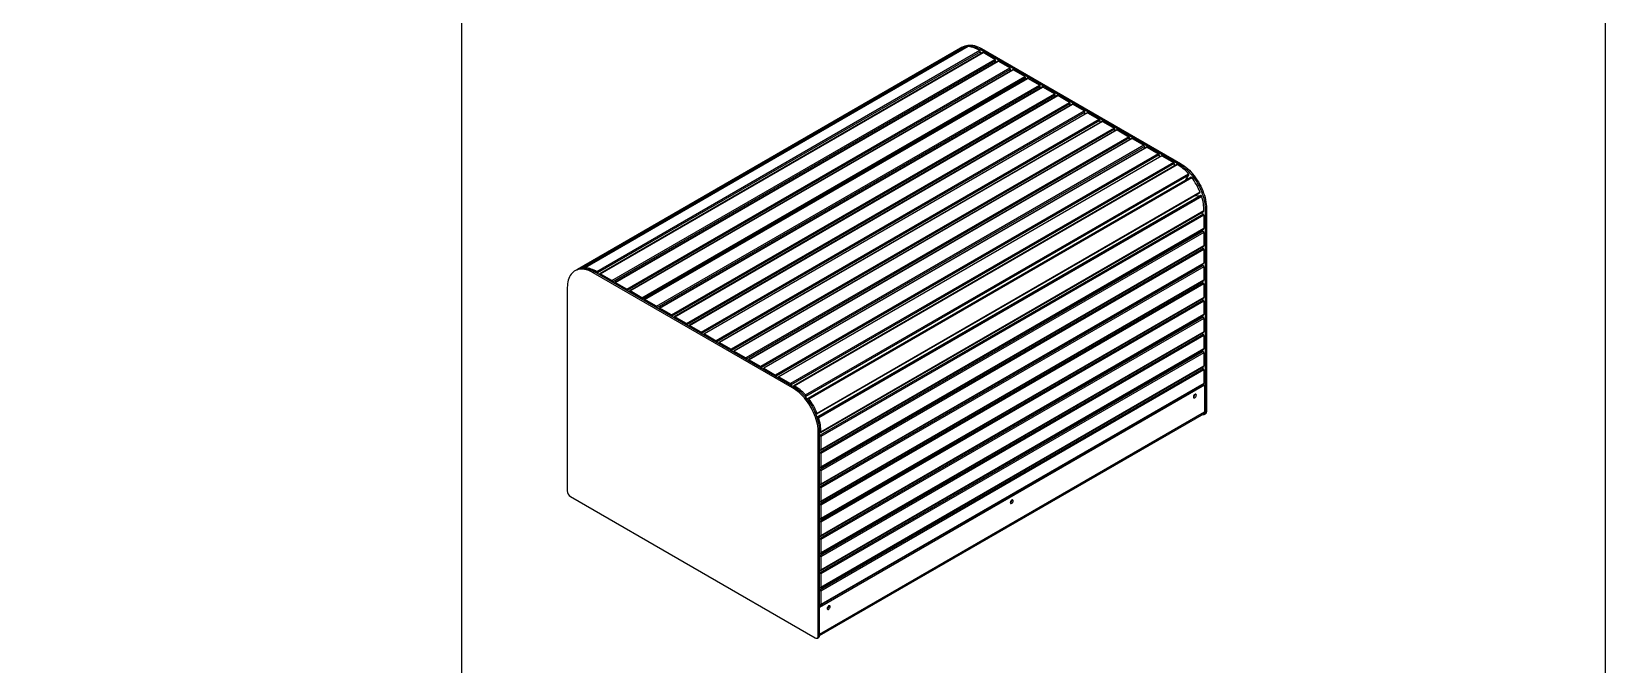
# Model space of a CAD drawing. Header units: millimetres. Extents: x 11004 to 16944, y 3085 to 7285.
# Drawn here: x 14880 to 16944, y 4953 to 5783 of the extents above; entities that cross this region are included whole.
import ezdxf

# ---------------------------------------------------------------- set-up
doc = ezdxf.new("R2010")
doc.units = ezdxf.units.MM
doc.header["$LTSCALE"] = 0.3
doc.layers.add('Nekreslit', color=6, linetype='Continuous', plot=False)

msp = doc.modelspace()

# ---------------------------------------------------------------- linework, layer by layer
for p, q in [((16098.4, 5761.2), (15596.1, 5471.2)), ((16104.4, 5763.2), (15602.1, 5473.2)), ((16105.6, 5762.2), (15603.8, 5472.5)), ((16108.4, 5763.3), (15606.1, 5473.3)), ((16108.7, 5763.4), (15606.3, 5473.4)), ((16101.9, 5763.2), (16100.2, 5762.2)), ((16105.6, 5762.2), (16105.7, 5761.8)), ((16124.2, 5759.8), (16125.9, 5760.8)), ((16124.2, 5759.8), (16385.5, 5608.9)), ((16125.9, 5760.8), (16387.2, 5609.9)), ((16123.7, 5758.1), (15621.3, 5468.1)), ((16124.5, 5756.6), (15622.2, 5466.6)), ((16127.8, 5755.5), (15625.5, 5465.5)), ((15626.1, 5465.4), (16128.4, 5755.4)), ((15641.3, 5456.6), (16143.7, 5746.6)), ((15642.2, 5455.1), (16144.5, 5745.1)), ((16147.3, 5744.2), (15645, 5454.2)), ((15645.6, 5454.1), (16147.9, 5744.1)), ((16124.5, 5756.6), (16124.5, 5753.6)), ((16143.7, 5746.6), (16128.4, 5755.4)), ((16144.5, 5742.6), (16144.5, 5745.1)), ((16163.2, 5735.3), (16147.9, 5744.1)), ((15660.9, 5445.3), (16163.2, 5735.3)), ((15661.7, 5443.9), (16164, 5733.8)), ((16166.8, 5732.9), (15664.5, 5442.9)), ((15665.1, 5442.9), (16167.4, 5732.9)), ((15680.4, 5434.1), (16182.7, 5724)), ((15681.2, 5432.6), (16183.5, 5722.6)), ((16186.3, 5721.7), (15684, 5431.7)), ((15684.6, 5431.6), (16186.9, 5721.6)), ((16164, 5731.3), (16164, 5733.8)), ((16182.7, 5724), (16167.4, 5732.9)), ((16183.5, 5720), (16183.5, 5722.6)), ((16202.2, 5712.8), (16186.9, 5721.6)), ((15699.9, 5422.8), (16202.2, 5712.8)), ((15700.7, 5421.3), (16203.1, 5711.3)), ((16205.9, 5710.4), (15703.5, 5420.4)), ((15704.1, 5420.3), (16206.5, 5710.3)), ((15719.4, 5411.5), (16221.7, 5701.5)), ((15720.2, 5410.1), (16222.6, 5700)), ((16225.4, 5699.1), (15723, 5409.1)), ((15723.6, 5409.1), (16226, 5699.1)), ((16203.1, 5708.8), (16203.1, 5711.3)), ((16221.7, 5701.5), (16206.5, 5710.3)), ((16222.6, 5697.5), (16222.6, 5700)), ((16241.2, 5690.2), (16226, 5699.1)), ((15738.9, 5400.3), (16241.2, 5690.2)), ((15739.8, 5398.8), (16242.1, 5688.8)), ((16244.9, 5687.9), (15742.6, 5397.9)), ((15743.2, 5397.8), (16245.5, 5687.8)), ((15758.4, 5389), (16260.8, 5679)), ((15759.3, 5387.5), (16261.6, 5677.5)), ((16242.1, 5686.2), (16242.1, 5688.8)), ((16260.8, 5679), (16245.5, 5687.8)), ((16261.6, 5675), (16261.6, 5677.5)), ((16264.4, 5676.6), (15762.1, 5386.6)), ((16265, 5676.5), (15762.7, 5386.5)), ((16280.3, 5667.7), (15777.9, 5377.7)), ((16281.1, 5666.2), (15778.8, 5376.3)), ((16283.9, 5665.3), (15781.6, 5375.3)), ((16284.5, 5665.3), (15782.2, 5375.3)), ((16299.8, 5656.4), (15797.5, 5366.5)), ((16265, 5676.5), (16280.3, 5667.7)), ((16281.1, 5666.2), (16281.1, 5663.7)), ((16284.5, 5665.3), (16299.8, 5656.4)), ((16300.6, 5655), (15798.3, 5365)), ((16303.4, 5654.1), (15801.1, 5364.1)), ((16304, 5654), (15801.7, 5364)), ((16319.3, 5645.2), (15817, 5355.2)), ((16320.2, 5643.7), (15817.8, 5353.7)), ((16323, 5642.8), (15820.6, 5352.8)), ((16323.6, 5642.7), (15821.2, 5352.7)), ((16300.6, 5655), (16300.6, 5652.4)), ((16304, 5654), (16319.3, 5645.2)), ((16320.2, 5643.7), (16320.2, 5641.2)), ((16323.6, 5642.7), (16338.8, 5633.9)), ((16338.8, 5633.9), (15836.5, 5343.9)), ((16339.7, 5632.4), (15837.3, 5342.5)), ((16342.5, 5631.5), (15840.1, 5341.5)), ((16343.1, 5631.5), (15840.7, 5341.5)), ((16358.3, 5622.6), (15856, 5332.7)), ((16359.2, 5621.2), (15856.9, 5331.2)), ((16362, 5620.3), (15859.7, 5330.3)), ((16362.6, 5620.2), (15860.3, 5330.2)), ((16339.7, 5632.4), (16339.7, 5629.9)), ((16343.1, 5631.5), (16358.3, 5622.6)), ((16359.2, 5621.2), (16359.2, 5618.6)), ((16362.6, 5620.2), (16377.9, 5611.4)), ((16377.9, 5611.4), (15875.5, 5321.4)), ((16378.7, 5609.9), (15876.4, 5319.9)), ((16382, 5608.7), (15879.7, 5318.7)), ((15880.2, 5318.6), (16382.6, 5608.6)), ((15895.3, 5306.6), (16397.6, 5596.6)), ((15895.7, 5305), (16398, 5595)), ((16378.7, 5609.9), (16378.7, 5606.8)), ((16385.5, 5608.9), (16387.2, 5609.9)), ((16393.4, 5587.7), (16398, 5595)), ((16400.8, 5592), (15898.5, 5302)), ((15899.5, 5301.5), (16401.8, 5591.5)), ((15910.2, 5281.8), (16412.5, 5571.7)), ((15910.3, 5282.9), (16412.6, 5572.9)), ((16413.6, 5567.9), (15911.3, 5277.9)), ((16414.8, 5566.8), (15912.5, 5276.8)), ((16405.4, 5567.7), (16413.6, 5567.9)), ((16416.9, 5543.7), (15914.6, 5253.7)), ((15915.1, 5257.3), (16417.5, 5547.3)), ((16417.7, 5547.8), (15915.4, 5257.8)), ((16417.7, 5542.3), (15915.4, 5252.3)), ((16414.1, 5545.3), (16416.9, 5543.7)), ((16417.7, 5542.3), (16417.7, 5524.6)), ((16419.4, 5550.1), (16421.1, 5551.1)), ((16419.4, 5550.1), (16419.4, 5283.6)), ((16421.1, 5551.1), (16421.1, 5284.6)), ((16416.9, 5521.2), (15914.6, 5231.2)), ((15915.2, 5234.1), (16417.5, 5524.1)), ((16417.7, 5524.6), (15915.4, 5234.6)), ((16417.7, 5519.7), (15915.4, 5229.7)), ((16414.7, 5522.5), (16416.9, 5521.2)), ((16417.7, 5519.7), (16417.7, 5502.1)), ((16416.9, 5498.7), (15914.6, 5208.7)), ((15915.2, 5211.5), (16417.5, 5501.5)), ((16417.7, 5502.1), (15915.4, 5212.1)), ((16417.7, 5497.2), (15915.4, 5207.2)), ((16414.7, 5499.9), (16416.9, 5498.7)), ((16417.7, 5497.2), (16417.7, 5479.5)), ((16416.9, 5476.1), (15914.6, 5186.1)), ((15915.2, 5189), (16417.5, 5479)), ((16417.7, 5479.5), (15915.4, 5189.6)), ((16417.7, 5474.6), (15915.4, 5184.7)), ((16414.7, 5477.4), (16416.9, 5476.1)), ((16417.7, 5474.6), (16417.7, 5457)), ((15594.4, 5470.2), (15592.7, 5469.2)), ((15618.4, 5467.9), (15616.7, 5466.9)), ((15878.1, 5316), (15616.7, 5466.9)), ((15879.8, 5317), (15618.4, 5467.9)), ((15622.2, 5466.6), (15622.2, 5465.7)), ((15625.2, 5464.9), (15625.2, 5463.9)), ((15641.3, 5456.6), (15626.1, 5465.4)), ((15642.2, 5454.1), (15642.2, 5455.1)), ((15644.7, 5453.7), (15644.7, 5452.7)), ((15660.9, 5445.3), (15645.6, 5454.1)), ((16416.9, 5453.6), (15914.6, 5163.6)), ((15915.2, 5166.5), (16417.5, 5456.5)), ((16417.7, 5457), (15915.4, 5167)), ((16417.7, 5452.1), (15915.4, 5162.1)), ((16414.7, 5454.8), (16416.9, 5453.6)), ((16417.7, 5452.1), (16417.7, 5434.5)), ((15582.8, 5447.3), (15582.8, 5180.8)), ((15582.8, 5430.6), (15582.8, 5180.8)), ((15661.7, 5442.9), (15661.7, 5443.9)), ((15664.2, 5442.4), (15664.2, 5441.4)), ((15680.4, 5434.1), (15665.1, 5442.9)), ((15681.2, 5431.6), (15681.2, 5432.6)), ((15683.8, 5431.1), (15683.8, 5430.1)), ((15699.9, 5422.8), (15684.6, 5431.6)), ((16416.9, 5431), (15914.6, 5141.1)), ((15915.2, 5143.9), (16417.5, 5433.9)), ((16417.7, 5434.5), (15915.4, 5144.5)), ((16417.7, 5429.6), (15915.4, 5139.6)), ((16414.7, 5432.3), (16416.9, 5431)), ((16417.7, 5429.6), (16417.7, 5411.9)), ((15700.7, 5420.3), (15700.7, 5421.3)), ((15703.3, 5419.9), (15703.3, 5418.9)), ((15719.4, 5411.5), (15704.1, 5420.3)), ((15720.2, 5409.1), (15720.2, 5410.1)), ((15738.9, 5400.3), (15723.6, 5409.1)), ((15915.2, 5121.4), (16417.5, 5411.4)), ((16417.7, 5411.9), (15915.4, 5121.9)), ((16414.7, 5409.8), (16416.9, 5408.5)), ((15722.8, 5408.6), (15722.8, 5407.6)), ((15739.8, 5397.8), (15739.8, 5398.8)), ((15742.3, 5397.3), (15742.3, 5396.3)), ((15758.4, 5389), (15743.2, 5397.8)), ((16416.9, 5408.5), (15914.6, 5118.5)), ((15915.2, 5098.9), (16417.5, 5388.9)), ((16417.7, 5407), (15915.4, 5117)), ((16417.7, 5389.4), (15915.4, 5099.4)), ((16417.7, 5407), (16417.7, 5389.4)), ((15759.3, 5386.5), (15759.3, 5387.5)), ((15761.8, 5385.1), (15761.8, 5386.1)), ((15762.7, 5386.5), (15777.9, 5377.7)), ((15778.8, 5376.3), (15778.8, 5375.3)), ((15781.3, 5373.8), (15781.3, 5374.8)), ((15782.2, 5375.3), (15797.5, 5366.5)), ((16416.9, 5386), (15914.6, 5096)), ((16417.7, 5384.5), (15915.4, 5094.5)), ((16414.7, 5387.2), (16416.9, 5386)), ((16417.7, 5384.5), (16417.7, 5366.9)), ((15798.3, 5365), (15798.3, 5364)), ((15800.9, 5362.5), (15800.9, 5363.5)), ((15801.7, 5364), (15817, 5355.2)), ((15817.8, 5353.7), (15817.8, 5352.7)), ((15820.4, 5351.3), (15820.4, 5352.3)), ((15821.2, 5352.7), (15836.5, 5343.9)), ((16416.9, 5363.4), (15914.6, 5073.4)), ((15915.2, 5076.3), (16417.5, 5366.3)), ((16417.7, 5366.9), (15915.4, 5076.9)), ((16417.7, 5362), (15915.4, 5072)), ((16414.7, 5364.7), (16416.9, 5363.4)), ((16417.7, 5362), (16417.7, 5344.3)), ((15837.3, 5342.5), (15837.3, 5341.5)), ((15839.9, 5340), (15839.9, 5341)), ((15840.7, 5341.5), (15856, 5332.7)), ((15856.9, 5331.2), (15856.9, 5330.2)), ((15859.4, 5328.7), (15859.4, 5329.7)), ((15860.3, 5330.2), (15875.5, 5321.4)), ((16416.9, 5340.9), (15914.6, 5050.9)), ((15915.2, 5053.8), (16417.5, 5343.8)), ((16417.7, 5344.3), (15915.4, 5054.3)), ((16417.7, 5339.4), (15915.4, 5049.4)), ((16414.7, 5342.2), (16416.9, 5340.9)), ((16417.7, 5339.4), (16417.7, 5321.8)), ((15876.4, 5319.9), (15876.4, 5318.9)), ((15879.8, 5317), (15878.1, 5316)), ((15879.4, 5318.1), (15879.4, 5317.2)), ((16416.9, 5320.3), (15913.7, 5029.9)), ((16418.6, 5319.3), (15913.7, 5027.9)), ((15915.2, 5031.3), (16417.5, 5321.2)), ((16417.7, 5321.8), (15915.4, 5031.8)), ((16395.2, 5308.4), (16395.7, 5308.1)), ((16395.7, 5308.1), (16396.5, 5308.6)), ((16396.5, 5308.6), (16396, 5308.9)), ((16396.1, 5308.9), (16396.2, 5308.8)), ((16397.4, 5309.5), (16397.3, 5309.6)), ((16397.4, 5309.5), (16397.3, 5309.6)), ((16397.4, 5309.5), (16397.5, 5309.7)), ((16401.8, 5312.2), (16401.8, 5311.6)), ((16402.7, 5312.1), (16402.7, 5312.7)), ((16405.9, 5306.1), (16405, 5306.6)), ((16411.3, 5317.7), (16411.8, 5317.4)), ((16411.8, 5317.4), (16412.6, 5317.9)), ((16412.6, 5317.9), (16412.1, 5318.2)), ((16418.6, 5319.3), (16416.9, 5320.3)), ((16418.6, 5319.3), (16418.6, 5284.1)), ((15895, 5304), (15895.7, 5305)), ((15897.5, 5301), (15897.9, 5301.2)), ((15898.3, 5301.8), (15897.7, 5300.8)), ((16380.5, 5299.9), (16380.5, 5299.3)), ((16383.2, 5301.2), (16383.4, 5301)), ((16383.3, 5301.5), (16383.8, 5301.2)), ((16384.6, 5302.3), (16384.6, 5301.7)), ((16386, 5303.1), (16386, 5302.5)), ((16386.5, 5302.8), (16386.5, 5303.4)), ((15908.7, 5281.6), (15910, 5281.7)), ((15908.8, 5281.7), (15908.7, 5281.6)), ((15910.1, 5277.9), (15911.3, 5277.9)), ((16418.6, 5284.1), (15913.7, 4992.6)), ((15913.7, 4991), (16417.6, 5281.9)), ((16418.2, 5280.9), (16419.9, 5281.9)), ((16419.4, 5283.6), (16421.1, 5284.6)), ((15913.7, 5258.2), (15912, 5257.2)), ((15912, 4990.7), (15912, 5257.2)), ((15913.7, 4991.7), (15913.7, 5258.2)), ((15914.5, 5257.3), (15913.7, 5257.8)), ((15913.7, 5254.2), (15914.6, 5253.7)), ((15915.4, 5252.3), (15915.4, 5234.6)), ((15914.6, 5234.1), (15913.7, 5234.6)), ((15913.7, 5231.7), (15914.6, 5231.2)), ((15915.4, 5229.7), (15915.4, 5212.1)), ((15914.6, 5211.6), (15913.7, 5212.1)), ((15913.7, 5209.1), (15914.6, 5208.7)), ((15915.4, 5207.2), (15915.4, 5189.6)), ((15914.6, 5189.1), (15913.7, 5189.5)), ((15913.7, 5186.6), (15914.6, 5186.1)), ((15915.4, 5184.7), (15915.4, 5167)), ((15587, 5173.4), (15907.8, 4988.2)), ((15914.6, 5166.5), (15913.7, 5167)), ((15913.7, 5164.1), (15914.6, 5163.6)), ((15915.4, 5162.1), (15915.4, 5144.5)), ((16145.9, 5164.5), (16145.9, 5163.9)), ((16146.4, 5164.2), (16146.4, 5164.8)), ((16155, 5169.7), (16155.5, 5169.4)), ((16155.5, 5169.4), (16156.4, 5169.9)), ((16155.9, 5170.3), (16156, 5170.2)), ((16156.4, 5169.9), (16155.9, 5170.2)), ((16156.6, 5170), (16156.3, 5170)), ((16157.2, 5170.8), (16157, 5170.9)), ((16157.2, 5170.8), (16157, 5170.9)), ((16157.2, 5170.8), (16157.3, 5171)), ((16161.7, 5173.6), (16161.7, 5173)), ((16162.5, 5173.5), (16162.5, 5174.1)), ((16165.7, 5167.5), (16164.9, 5168)), ((16171.2, 5179), (16171.7, 5178.8)), ((16171.7, 5178.8), (16172.5, 5179.2)), ((16172.5, 5179.2), (16172, 5179.5)), ((15914.6, 5144), (15913.7, 5144.5)), ((15913.7, 5141.5), (15914.6, 5141.1)), ((16133.7, 5157.1), (16134, 5157)), ((16133.8, 5157.5), (16134.3, 5157.2)), ((16135.2, 5158.3), (16135.2, 5157.7)), ((15914.6, 5121.5), (15913.7, 5121.9)), ((15915.4, 5139.6), (15915.4, 5121.9)), ((15913.7, 5119), (15914.6, 5118.5)), ((15914.6, 5098.9), (15913.7, 5099.4)), ((15915.4, 5117), (15915.4, 5099.4)), ((15913.7, 5096.5), (15914.6, 5096)), ((15915.4, 5094.5), (15915.4, 5076.9)), ((15914.6, 5076.4), (15913.7, 5076.9)), ((15913.7, 5073.9), (15914.6, 5073.4)), ((15915.4, 5072), (15915.4, 5054.3)), ((15914.6, 5053.8), (15913.7, 5054.3)), ((15913.7, 5051.4), (15914.6, 5050.9)), ((15915.4, 5049.4), (15915.4, 5031.8)), ((15931, 5040.4), (15931.5, 5040.1)), ((15931.5, 5040.1), (15932.4, 5040.6)), ((15932.4, 5040.6), (15931.9, 5040.9)), ((15914.6, 5031.3), (15913.7, 5031.8)), ((15913.7, 5031.8), (15915.4, 5030.8)), ((15915.4, 5030.8), (15916.3, 5031.3)), ((15915.8, 5031.6), (15915.9, 5031.5)), ((15916.3, 5031.3), (15915.8, 5031.6)), ((15917.2, 5032.2), (15917, 5032.3)), ((15917.2, 5032.2), (15917, 5032.3)), ((15917.2, 5032.2), (15917.2, 5032.4)), ((15921.6, 5034.9), (15921.6, 5034.4)), ((15922.4, 5034.9), (15922.4, 5035.4)), ((15925.6, 5028.9), (15924.7, 5029.4)), ((15910.8, 4987.9), (15912.5, 4988.9)), ((15913.7, 4991.7), (15912, 4990.7))]:
    msp.add_line(p, q)
at = {"flags": 128}
for points in [[(16099.3, 5761.7), (16099.3, 5761.7), (16101, 5762.6), (16102.7, 5763.4), (16104.6, 5763.9), (16106.5, 5764.3), (16108.5, 5764.4), (16110.6, 5764.4), (16112.8, 5764.1), (16115, 5763.6), (16117.2, 5763), (16119.5, 5762.1), (16121.8, 5761), (16124.2, 5759.8)], [(16101.9, 5763.2), (16102.7, 5763.6), (16104.4, 5764.4), (16106.3, 5764.9), (16108.2, 5765.3), (16110.2, 5765.4), (16112.3, 5765.3), (16114.5, 5765.1), (16116.7, 5764.6), (16118.9, 5763.9), (16121.2, 5763.1), (16123.5, 5762), (16125.9, 5760.8)], [(16108.4, 5763.3), (16108.5, 5763.4), (16108.7, 5763.4)], [(16385.5, 5608.9), (16387.8, 5607.5), (16390.1, 5605.9), (16392.4, 5604.1), (16394.7, 5602.2), (16396.9, 5600.1), (16399, 5597.9), (16401.1, 5595.5), (16403.1, 5593), (16405.1, 5590.5), (16406.9, 5587.8), (16408.7, 5585), (16410.3, 5582.2), (16411.8, 5579.3), (16413.2, 5576.3), (16414.5, 5573.4), (16415.6, 5570.4), (16416.6, 5567.4), (16417.5, 5564.4), (16418.2, 5561.4), (16418.7, 5558.5), (16419.1, 5555.7), (16419.4, 5552.9), (16419.4, 5550.1)], [(16387.2, 5609.9), (16389.5, 5608.5), (16391.8, 5606.9), (16394.1, 5605.1), (16396.4, 5603.2), (16398.6, 5601.1), (16400.7, 5598.9), (16402.8, 5596.5), (16404.8, 5594), (16406.8, 5591.4), (16408.6, 5588.8), (16410.4, 5586), (16412, 5583.1), (16413.5, 5580.2), (16414.9, 5577.3), (16416.2, 5574.3), (16417.3, 5571.3), (16418.3, 5568.4), (16419.2, 5565.4), (16419.9, 5562.4), (16420.4, 5559.5), (16420.8, 5556.6), (16421.1, 5553.8), (16421.1, 5551.1)], [(16393.7, 5588.2), (16393.8, 5588.1), (16393.9, 5588)], [(16401.8, 5591.5), (16401.7, 5591.7), (16401.5, 5591.8), (16401.4, 5591.9), (16401.2, 5592), (16401, 5592), (16400.9, 5592), (16400.8, 5592)], [(16405.6, 5567.8), (16405.6, 5567.8), (16405.6, 5567.7)], [(16412.5, 5571.7), (16412.5, 5571.8), (16412.6, 5571.9), (16412.7, 5572.1), (16412.7, 5572.2), (16412.7, 5572.4), (16412.7, 5572.7), (16412.6, 5572.9)], [(15616.7, 5466.9), (15614.4, 5468.1), (15612.1, 5469.2), (15609.8, 5470), (15607.6, 5470.7), (15605.4, 5471.2), (15603.2, 5471.4), (15601.1, 5471.5), (15599.1, 5471.3), (15597.2, 5471), (15595.3, 5470.4), (15593.6, 5469.7), (15591.9, 5468.8), (15590.4, 5467.6), (15589, 5466.3), (15587.7, 5464.8), (15586.6, 5463.1), (15585.6, 5461.3), (15584.8, 5459.3), (15584.1, 5457.1), (15583.5, 5454.8), (15583.1, 5452.4), (15582.9, 5449.9), (15582.8, 5447.3)], [(15618.4, 5467.9), (15616.1, 5469.1), (15613.8, 5470.2), (15611.5, 5471), (15609.3, 5471.7), (15607.1, 5472.2), (15604.9, 5472.4), (15602.8, 5472.5), (15600.8, 5472.3), (15598.9, 5472), (15597, 5471.4), (15595.3, 5470.7), (15594.4, 5470.2)], [(15605.9, 5472.3), (15605.9, 5472.5), (15605.8, 5472.7), (15605.8, 5472.9), (15605.9, 5473.1), (15606, 5473.2), (15606.1, 5473.3), (15606.2, 5473.4), (15606.3, 5473.4)], [(15912, 5257.2), (15911.9, 5259.9), (15911.7, 5262.7), (15911.3, 5265.6), (15910.8, 5268.5), (15910.1, 5271.5), (15909.2, 5274.4), (15908.2, 5277.4), (15907.1, 5280.4), (15905.8, 5283.4), (15904.4, 5286.3), (15902.9, 5289.2), (15901.2, 5292.1), (15899.5, 5294.8), (15897.7, 5297.5), (15895.7, 5300.1), (15893.7, 5302.6), (15891.6, 5304.9), (15889.4, 5307.2), (15887.2, 5309.3), (15885, 5311.2), (15882.7, 5313), (15880.4, 5314.6), (15878.1, 5316)], [(15913.7, 5258.2), (15913.6, 5260.9), (15913.4, 5263.7), (15913, 5266.6), (15912.5, 5269.5), (15911.8, 5272.4), (15910.9, 5275.4), (15909.9, 5278.4), (15908.8, 5281.4), (15907.5, 5284.4), (15906.1, 5287.3), (15904.6, 5290.2), (15902.9, 5293.1), (15901.2, 5295.8), (15899.4, 5298.5), (15897.4, 5301.1), (15895.4, 5303.6), (15893.3, 5305.9), (15891.1, 5308.2), (15888.9, 5310.2), (15886.7, 5312.2), (15884.4, 5313.9), (15882.1, 5315.6), (15879.8, 5317)], [(16396.7, 5308.7), (16396.5, 5308.6), (16396.5, 5308.6)], [(16397.4, 5309.5), (16397.4, 5309.5), (16397.4, 5309.5), (16397.4, 5309.5), (16397.4, 5309.5), (16397.4, 5309.5), (16397.4, 5309.5), (16397.4, 5309.5), (16397.4, 5309.5)], [(16397.5, 5309.1), (16397.8, 5309.5), (16398, 5310)], [(16407.8, 5306.2), (16407.7, 5306.8), (16407.5, 5307.3), (16407.1, 5307.5), (16406.6, 5307.6), (16406.1, 5307.5), (16405.6, 5307.2), (16405.1, 5306.7), (16404.6, 5306.1), (16404.2, 5305.4), (16404, 5304.7), (16403.9, 5304), (16404, 5303.5), (16404.2, 5303), (16404.6, 5302.7), (16405.1, 5302.7), (16405.6, 5302.8), (16406.1, 5303.1), (16406.6, 5303.6), (16407.1, 5304.2), (16407.5, 5304.9), (16407.7, 5305.6), (16407.8, 5306.2)], [(15899.5, 5301.5), (15899.4, 5301.7), (15899.2, 5301.8), (15899, 5302), (15898.9, 5302), (15898.7, 5302), (15898.5, 5302), (15898.4, 5302), (15898.3, 5301.8)], [(15910, 5281.7), (15910.1, 5281.7), (15910.2, 5281.8), (15910.3, 5281.9), (15910.4, 5282.1), (15910.4, 5282.2), (15910.4, 5282.5), (15910.3, 5282.7), (15910.3, 5282.9)], [(16419.4, 5283.6), (16419.4, 5282.7), (16419.1, 5281.9), (16418.7, 5281.3), (16418.2, 5280.9), (16417.6, 5280.6), (16416.8, 5280.6), (16416, 5280.8), (16415.8, 5280.9)], [(16157.2, 5170.8), (16157.2, 5170.8), (16157.2, 5170.8), (16157.2, 5170.8), (16157.2, 5170.8), (16157.2, 5170.8), (16157.2, 5170.8), (16157.2, 5170.8), (16157.2, 5170.8)], [(16157.4, 5170.5), (16157.5, 5170.7), (16157.9, 5171.4)], [(16167.6, 5167.6), (16167.5, 5168.2), (16167.3, 5168.6), (16167, 5168.9), (16166.5, 5169), (16166, 5168.8), (16165.4, 5168.5), (16164.9, 5168.1), (16164.5, 5167.5), (16164.1, 5166.8), (16163.9, 5166.1), (16163.8, 5165.4), (16163.9, 5164.8), (16164.1, 5164.4), (16164.5, 5164.1), (16164.9, 5164), (16165.4, 5164.2), (16166, 5164.5), (16166.5, 5165), (16167, 5165.6), (16167.3, 5166.2), (16167.5, 5166.9), (16167.6, 5167.6)], [(15916.4, 5031.4), (15916.2, 5031.3), (15916.2, 5031.3)], [(15917.2, 5031.9), (15917.5, 5032.2), (15917.8, 5032.8)], [(15917.2, 5032.2), (15917.2, 5032.2), (15917.2, 5032.2), (15917.2, 5032.2), (15917.2, 5032.2), (15917.2, 5032.2), (15917.2, 5032.2), (15917.2, 5032.2), (15917.2, 5032.2)], [(15927.5, 5029), (15927.4, 5029.6), (15927.2, 5030), (15926.8, 5030.3), (15926.4, 5030.3), (15925.9, 5030.2), (15925.3, 5029.9), (15924.8, 5029.4), (15924.3, 5028.8), (15924, 5028.1), (15923.8, 5027.4), (15923.7, 5026.8), (15923.8, 5026.2), (15924, 5025.8), (15924.3, 5025.5), (15924.8, 5025.4), (15925.3, 5025.5), (15925.9, 5025.9), (15926.4, 5026.3), (15926.8, 5026.9), (15927.2, 5027.6), (15927.4, 5028.3), (15927.5, 5029)], [(15907.8, 4988.2), (15908.6, 4987.9), (15909.4, 4987.7), (15910.1, 4987.7), (15910.8, 4987.9), (15911.3, 4988.4), (15911.7, 4989), (15911.9, 4989.8), (15912, 4990.7)]]:
    msp.add_lwpolyline(points, dxfattribs=at)
for centre, radius, start, end in [((16106.7, 5746.7), 16.7, 97.9864, 119.7828), ((16104.2, 5761.8), 1.41, 13.903, 83.1127), ((16105.5, 5730.6), 32.9, 56.539, 84.5184), ((16122.6, 5756.5), 1.85, 2.6991, 56.0907), ((16128, 5754.9), 0.604, 54.3824, 114.3071), ((16142.7, 5745), 1.84, 2.6055, 57.3945), ((16147.6, 5743.6), 0.604, 54.3824, 114.3071), ((16162.2, 5733.8), 1.84, 2.6055, 57.3945), ((16167.1, 5732.4), 0.604, 54.3824, 114.3071), ((16181.7, 5722.5), 1.84, 2.6055, 57.3945), ((16186.6, 5721.1), 0.604, 54.3824, 114.3071), ((16201.2, 5711.2), 1.84, 2.6055, 57.3945), ((16206.1, 5709.8), 0.604, 54.3824, 114.3071), ((16220.7, 5700), 1.84, 2.6055, 57.3945), ((16225.6, 5698.6), 0.604, 54.3824, 114.3071), ((16240.3, 5688.7), 1.84, 2.6055, 57.3945), ((16245.1, 5687.3), 0.604, 54.3824, 114.3071), ((16259.8, 5677.4), 1.84, 2.6055, 57.3945), ((16264.7, 5676), 0.604, 54.3824, 114.3071), ((16279.3, 5666.2), 1.84, 2.6055, 57.3945), ((16284.2, 5664.8), 0.604, 54.3824, 114.3071), ((16298.8, 5654.9), 1.84, 2.6055, 57.3945), ((16303.7, 5653.5), 0.604, 54.3824, 114.3071), ((16318.3, 5643.6), 1.84, 2.6055, 57.3945), ((16323.2, 5642.2), 0.604, 54.3824, 114.3071), ((16337.8, 5632.4), 1.84, 2.6055, 57.3945), ((16342.7, 5631), 0.604, 54.3824, 114.3071), ((16357.3, 5621.1), 1.84, 2.6055, 57.3945), ((16362.2, 5619.7), 0.604, 54.3824, 114.3071), ((16376.9, 5609.8), 1.84, 2.6055, 57.3945), ((16382.2, 5608.1), 0.584, 56.5294, 114.996), ((16354.6, 5558.3), 57.6, 41.6974, 60.9118), ((16396.6, 5595.5), 1.5, 341.2662, 47.3083), ((16336.5, 5541.4), 82.3, 22.4937, 37.5063), ((16413.3, 5566.5), 1.5, 12.6892, 78.7379), ((16360.1, 5548.7), 57.6, 359.0909, 18.3028), ((16415.9, 5542.2), 1.84, 2.6055, 57.3945), ((16417.1, 5547.7), 0.584, 305.0021, 3.4744), ((16415.9, 5519.6), 1.84, 2.6055, 57.3945), ((16417.2, 5524.5), 0.575, 304.0564, 7.2558), ((16415.9, 5497.1), 1.84, 2.6055, 57.3945), ((16417.2, 5502), 0.575, 304.0564, 7.2558), ((15604.4, 5456.8), 16.6, 97.9305, 123.3157), ((15601.9, 5471.9), 1.31, 24.6638, 84.1056), ((15603.2, 5440.6), 32.9, 56.539, 84.5184), ((16415.9, 5474.6), 1.84, 2.6055, 57.3945), ((16417.2, 5479.5), 0.575, 304.0564, 7.2558), ((15620.3, 5466.6), 1.85, 2.6991, 56.0907), ((15625.7, 5465), 0.524, 50.7967, 189.214), ((15640.3, 5455), 1.84, 2.6055, 57.3945), ((15645.2, 5453.7), 0.524, 50.7967, 189.214), ((16415.9, 5452), 1.84, 2.6055, 57.3945), ((16417.2, 5456.9), 0.575, 304.0564, 7.2558), ((15659.9, 5443.8), 1.84, 2.6055, 57.3945), ((15664.8, 5442.5), 0.524, 50.7967, 189.214), ((15679.4, 5432.5), 1.84, 2.6055, 57.3945), ((15684.3, 5431.2), 0.524, 50.7967, 189.214), ((16415.9, 5429.5), 1.84, 2.6055, 57.3945), ((16417.2, 5434.4), 0.575, 304.0564, 7.2558), ((15698.9, 5421.2), 1.84, 2.6055, 57.3945), ((15703.8, 5419.9), 0.524, 50.7967, 189.214), ((15718.4, 5410), 1.84, 2.6055, 57.3945), ((15723.3, 5408.7), 0.524, 50.7967, 189.214), ((16417.2, 5411.9), 0.575, 304.0564, 7.2558), ((15737.9, 5398.7), 1.84, 2.6055, 57.3945), ((15742.8, 5397.4), 0.524, 50.7967, 189.214), ((15757.4, 5387.4), 1.84, 2.6055, 57.3945), ((16415.9, 5407), 1.84, 2.6055, 57.3945), ((16417.2, 5389.3), 0.575, 304.0564, 7.2558), ((15762.3, 5386.1), 0.524, 50.7967, 189.214), ((15777, 5376.2), 1.84, 2.6055, 57.3945), ((15781.9, 5374.9), 0.524, 50.7967, 189.214), ((16415.9, 5384.4), 1.84, 2.6055, 57.3945), ((15796.5, 5364.9), 1.84, 2.6055, 57.3945), ((15801.4, 5363.6), 0.524, 50.7967, 189.214), ((15816, 5353.6), 1.84, 2.6055, 57.3945), ((15820.9, 5352.3), 0.524, 50.7967, 189.214), ((16415.9, 5361.9), 1.84, 2.6055, 57.3945), ((16417.2, 5366.8), 0.575, 304.0564, 7.2558), ((15835.5, 5342.4), 1.84, 2.6055, 57.3945), ((15840.4, 5341.1), 0.524, 50.7967, 189.214), ((15855, 5331.1), 1.84, 2.6055, 57.3945), ((15859.9, 5329.8), 0.524, 50.7967, 189.214), ((16415.9, 5339.3), 1.84, 2.6055, 57.3945), ((16417.2, 5344.3), 0.575, 304.0564, 7.2558), ((15874.5, 5319.8), 1.84, 2.6055, 57.3945), ((15879.9, 5318.2), 0.519, 53.9546, 189.6852), ((15852.2, 5268.3), 57.6, 41.6974, 60.9118), ((15894.2, 5305.5), 1.5, 341.2662, 47.3083), ((16398.1, 5306.9), 2.67, 104.6276, 135.367), ((16396.3, 5309.5), 0.697, 264.8673, 264.9137), ((16395.9, 5310.7), 2.09, 282.3339, 336.7215), ((16395.8, 5310.8), 2.21, 284.9971, 337.0751), ((16395.2, 5311.3), 3.06, 306.7192, 333.8491), ((16402.1, 5307.3), 3.95, 297.9156, 2.0898), ((16417.2, 5321.7), 0.575, 304.0564, 7.2558), ((15834.2, 5251.4), 82.3, 22.4937, 37.5063), ((16381.1, 5300.1), 0.651, 198.3385, 244.4413), ((16383.4, 5301.5), 0.437, 205.3129, 239.5611), ((15911, 5276.5), 1.5, 12.6892, 78.7379), ((15857.7, 5258.7), 57.6, 359.0909, 18.3028), ((16416.3, 5283.8), 2.3, 304.0564, 7.2558), ((16418.3, 5284.2), 2.88, 304.0564, 7.2558), ((15914.9, 5257.7), 0.519, 230.3251, 6.0566), ((15913.6, 5252.2), 1.84, 2.6055, 57.3945), ((15914.9, 5234.5), 0.524, 230.7967, 9.214), ((15913.6, 5229.6), 1.84, 2.6055, 57.3945), ((15914.9, 5212), 0.524, 230.7967, 9.214), ((15913.6, 5207.1), 1.84, 2.6055, 57.3945), ((15914.9, 5189.5), 0.524, 230.7967, 9.214), ((15913.6, 5184.6), 1.84, 2.6055, 57.3945), ((15592, 5181.2), 9.22, 182.6055, 237.3945), ((15914.9, 5166.9), 0.524, 230.7967, 9.214), ((15913.6, 5162), 1.84, 2.6055, 57.3945), ((16157.7, 5168.2), 2.56, 101.0066, 131.8407), ((16155.7, 5172.2), 2.19, 283.6458, 335.4095), ((16155.6, 5172.2), 2.31, 286.1921, 335.88), ((16155.1, 5172.6), 3.02, 306.5508, 334.0175), ((16162, 5168.7), 3.95, 297.9156, 2.0898), ((15914.9, 5144.4), 0.524, 230.7967, 9.214), ((15913.6, 5139.5), 1.84, 2.6055, 57.3945), ((16133.9, 5157.5), 0.437, 205.3129, 239.5611), ((15914.9, 5121.9), 0.524, 230.7967, 9.214), ((15913.6, 5117), 1.84, 2.6055, 57.3945), ((15914.9, 5099.3), 0.524, 230.7967, 9.214), ((15913.6, 5094.4), 1.84, 2.6055, 57.3945), ((15914.9, 5076.8), 0.524, 230.7967, 9.214), ((15913.6, 5071.9), 1.84, 2.6055, 57.3945), ((15914.9, 5054.3), 0.524, 230.7967, 9.214), ((15913.6, 5049.4), 1.84, 2.6055, 57.3945), ((15914.9, 5031.7), 0.524, 230.7967, 9.214), ((15917.8, 5029.6), 2.67, 104.6276, 135.367), ((15916, 5032.2), 0.697, 264.8673, 264.9137), ((15915.6, 5033.5), 2.21, 284.9971, 337.0751), ((15915.6, 5033.5), 2.09, 282.3339, 336.7215), ((15914.9, 5034), 3.06, 306.7192, 333.8491), ((15921.8, 5030), 3.95, 297.9156, 2.0898), ((15910.8, 4991.3), 2.96, 305.0133, 6.2988)]:
    msp.add_arc(centre, radius, start, end)
at = {"layer": 'Nekreslit'}
for points in [[(11004.4, 3085.3), (16944.4, 3085.3), (16944.4, 7285.3), (11004.4, 7285.3)], [(11404.4, 3285.3), (15444.4, 3285.3), (15444.4, 6885.3), (11404.4, 6885.3)]]:
    msp.add_lwpolyline(points, close=True, dxfattribs=at)

doc.saveas('drawing.dxf')
